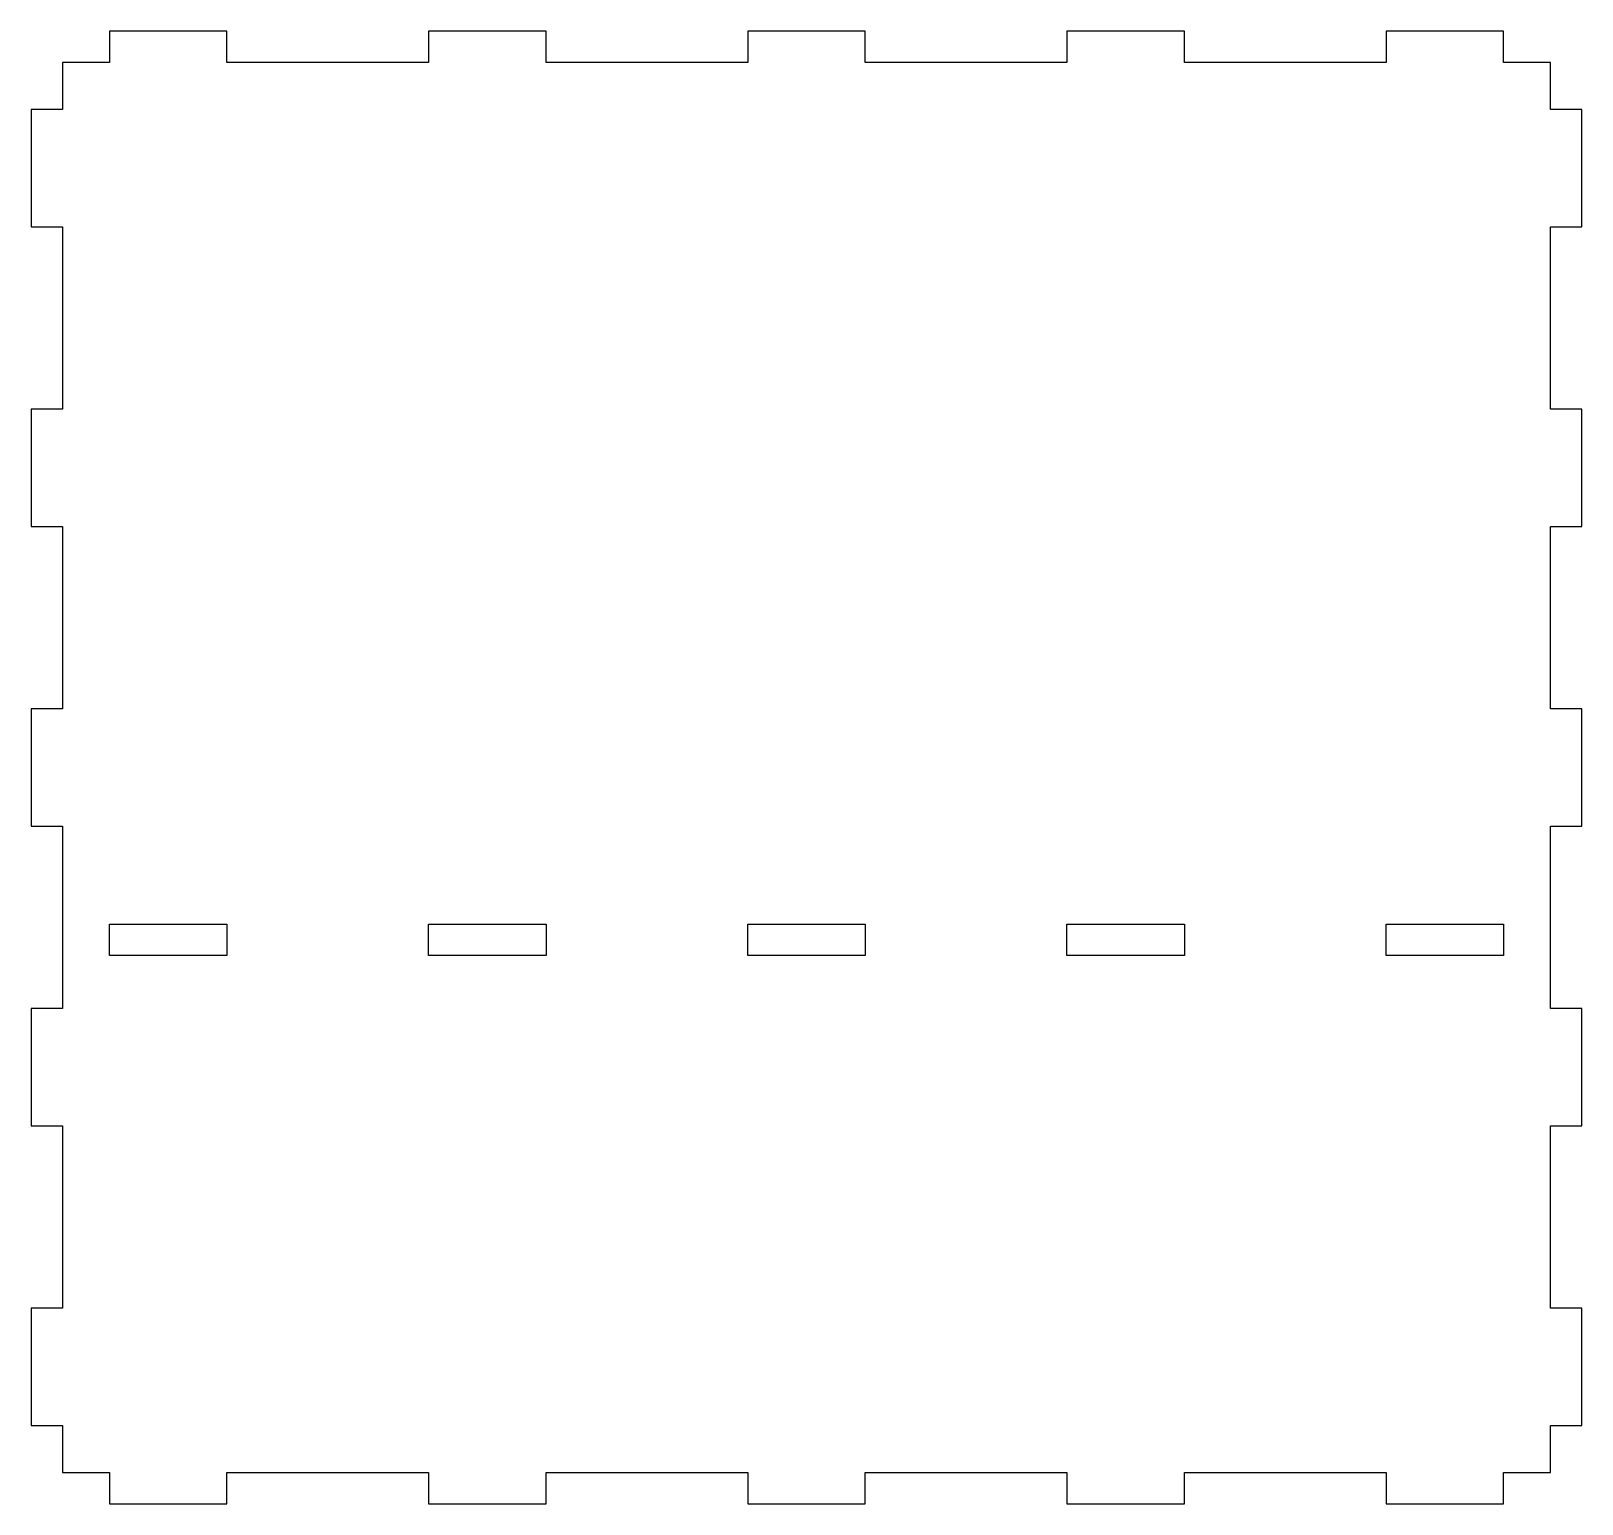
# Model space of a CAD drawing. Header units: millimetres. Extents: x -194 to 4, y -184 to 4.
import ezdxf

# ---------------------------------------------------------------- set-up
doc = ezdxf.new("R2010")
doc.units = ezdxf.units.MM
doc.layers.get('0').update_dxf_attribs({"linetype": 'CONTINUOUS'})

msp = doc.modelspace()

# ---------------------------------------------------------------- linework, layer by layer
for points in [[(-190, -97.5), (-190, -120.75), (-194, -120.75), (-194, -135.75), (-190, -135.75), (-190, -159), (-194, -159), (-194, -174), (-190, -174), (-190, -180), (-184, -180), (-184, -184), (-169, -184), (-169, -180), (-143.25, -180), (-143.25, -184), (-128.25, -184), (-128.25, -180), (-102.5, -180), (-102.5, -184), (-87.5, -184), (-87.5, -180), (-61.75, -180), (-61.75, -184), (-46.75, -184), (-46.75, -180), (-21, -180), (-21, -184), (-6, -184), (-6, -180), (0, -180), (0, -174), (4, -174), (4, -159), (0, -159), (0, -135.75), (4, -135.75), (4, -120.75), (0, -120.75), (0, -97.5), (4, -97.5), (4, -82.5), (0, -82.5), (0, -59.25), (4, -59.25), (4, -44.25), (0, -44.25), (0, -21), (4, -21), (4, -6), (0, -6), (0, 0), (-6, 0), (-6, 4), (-21, 4), (-21, 0), (-46.75, 0), (-46.75, 4), (-61.75, 4), (-61.75, 0), (-87.5, 0), (-87.5, 4), (-102.5, 4), (-102.5, 0), (-128.25, 0), (-128.25, 4), (-143.25, 4), (-143.25, 0), (-169, 0), (-169, 4), (-184, 4), (-184, 0), (-190, 0), (-190, -6), (-194, -6), (-194, -21), (-190, -21), (-190, -44.25), (-194, -44.25), (-194, -59.25), (-190, -59.25), (-190, -82.5), (-194, -82.5), (-194, -97.5)], [(-184, -114), (-184, -110), (-169, -110), (-169, -114)], [(-143.25, -114), (-143.25, -110), (-128.25, -110), (-128.25, -114)], [(-102.5, -114), (-102.5, -110), (-87.5, -110), (-87.5, -114)], [(-61.75, -114), (-61.75, -110), (-46.75, -110), (-46.75, -114)], [(-21, -114), (-21, -110), (-6, -110), (-6, -114)]]:
    msp.add_lwpolyline(points, close=True)

doc.saveas('drawing.dxf')
